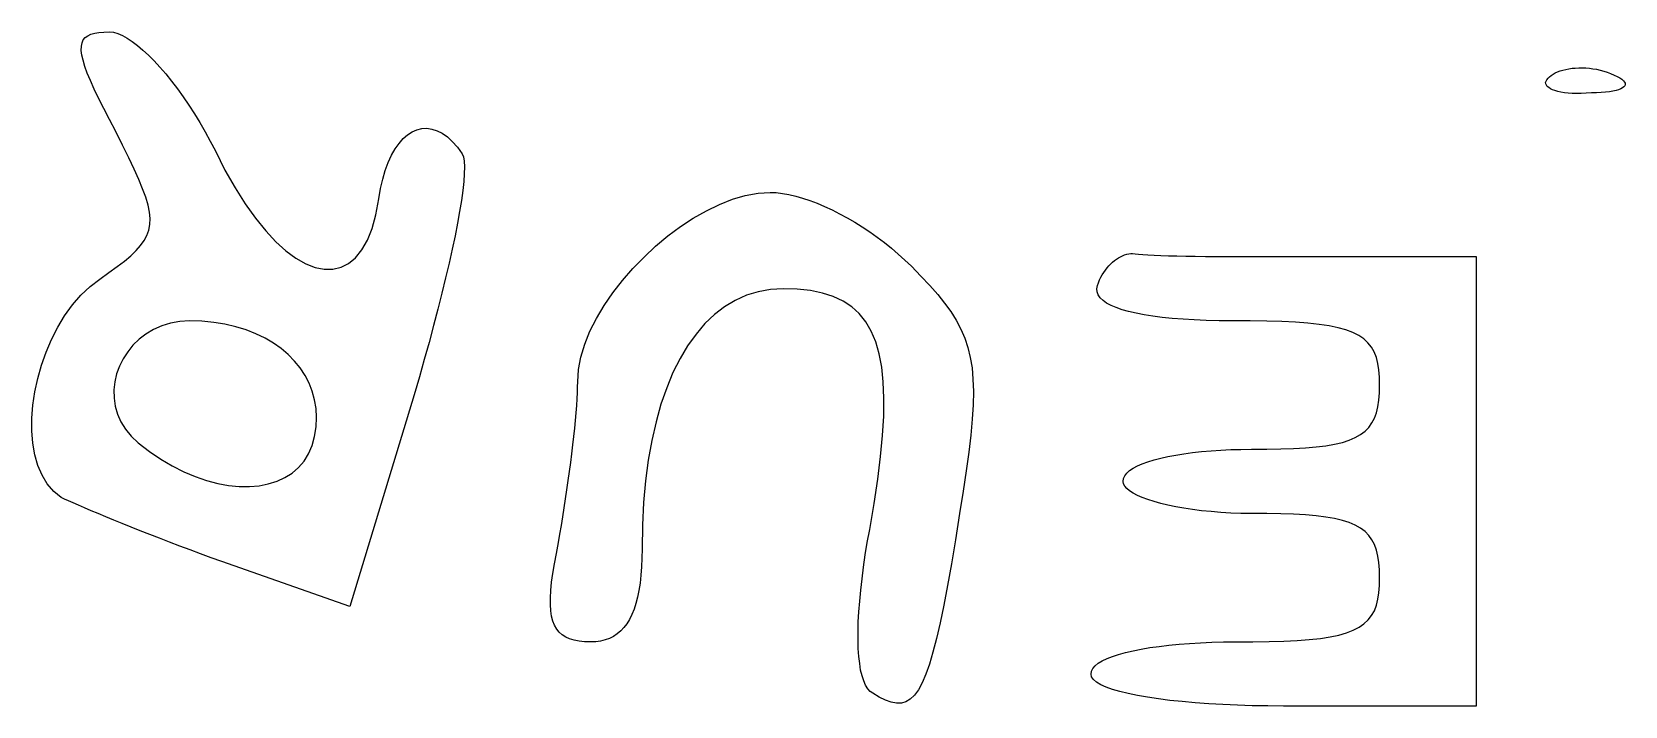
# Model space of a CAD drawing. Header units: metres. Extents: x -185 to 1201, y -340 to 309.
# Drawn here: x 874.48 to 883.24, y 41.65 to 45.35 of the extents above; entities that cross this region are included whole.
import ezdxf

# ---------------------------------------------------------------- set-up
doc = ezdxf.new("R2010")
doc.units = ezdxf.units.M

msp = doc.modelspace()

# ---------------------------------------------------------------- linework, layer by layer
for p, q in [((874.759, 45.2896), (874.766, 45.3055)), ((874.766, 45.3055), (874.777, 45.3186)), ((874.777, 45.3186), (874.791, 45.3291)), ((874.791, 45.3291), (874.808, 45.3372)), ((874.808, 45.3372), (874.829, 45.3431)), ((874.829, 45.3431), (874.852, 45.3471)), ((874.852, 45.3471), (874.879, 45.3493)), ((874.879, 45.3493), (874.909, 45.35)), ((874.909, 45.35), (874.932, 45.3478)), ((874.932, 45.3478), (874.955, 45.3412)), ((874.955, 45.3412), (874.981, 45.3306)), ((874.981, 45.3306), (875.007, 45.316)), ((875.007, 45.316), (875.035, 45.2976)), ((875.035, 45.2976), (875.064, 45.2757)), ((874.755, 45.2486), (874.756, 45.2707)), ((874.758, 45.223), (874.755, 45.2486)), ((874.756, 45.2707), (874.759, 45.2896)), ((874.765, 45.1938), (874.758, 45.223)), ((875.064, 45.2757), (875.094, 45.2504)), ((875.094, 45.2504), (875.125, 45.2219)), ((875.125, 45.2219), (875.156, 45.1903)), ((874.775, 45.1607), (874.765, 45.1938)), ((874.788, 45.1236), (874.775, 45.1607)), ((874.805, 45.0821), (874.788, 45.1236)), ((875.156, 45.1903), (875.187, 45.156)), ((875.187, 45.156), (875.219, 45.119)), ((882.848, 45.1178), (882.86, 45.1244)), ((882.86, 45.1244), (882.873, 45.1303)), ((882.873, 45.1303), (882.887, 45.1356)), ((882.887, 45.1356), (882.902, 45.1402)), ((882.902, 45.1402), (882.918, 45.1441)), ((882.918, 45.1441), (882.935, 45.1474)), ((882.935, 45.1474), (882.952, 45.1498)), ((882.952, 45.1498), (882.97, 45.1516)), ((882.97, 45.1516), (882.989, 45.1525)), ((882.989, 45.1525), (883.008, 45.1526)), ((883.008, 45.1526), (883.028, 45.1518)), ((883.028, 45.1518), (883.048, 45.1502)), ((883.048, 45.1502), (883.067, 45.1477)), ((883.067, 45.1477), (883.087, 45.1443)), ((883.087, 45.1443), (883.107, 45.1399)), ((883.107, 45.1399), (883.126, 45.1345)), ((883.126, 45.1345), (883.146, 45.1281)), ((883.146, 45.1281), (883.164, 45.1207)), ((883.164, 45.1207), (883.184, 45.1128)), ((874.826, 45.0362), (874.805, 45.0821)), ((874.85, 44.9855), (874.826, 45.0362)), ((875.219, 45.119), (875.251, 45.0795)), ((875.251, 45.0795), (875.283, 45.0378)), ((875.283, 45.0378), (875.315, 44.9939)), ((882.807, 45.0719), (882.809, 45.0795)), ((882.808, 45.0645), (882.807, 45.0719)), ((882.811, 45.0573), (882.808, 45.0645)), ((882.809, 45.0795), (882.813, 45.0872)), ((882.816, 45.0505), (882.811, 45.0573)), ((882.813, 45.0872), (882.82, 45.0951)), ((882.824, 45.0441), (882.816, 45.0505)), ((882.82, 45.0951), (882.829, 45.1031)), ((882.833, 45.038), (882.824, 45.0441)), ((882.829, 45.1031), (882.838, 45.1107)), ((882.845, 45.0325), (882.833, 45.038)), ((882.838, 45.1107), (882.848, 45.1178)), ((882.858, 45.0275), (882.845, 45.0325)), ((883.184, 45.1128), (883.201, 45.1049)), ((883.208, 45.032), (883.194, 45.0277)), ((883.201, 45.1049), (883.215, 45.0971)), ((883.22, 45.0369), (883.208, 45.032)), ((883.215, 45.0971), (883.226, 45.0894)), ((883.23, 45.0422), (883.22, 45.0369)), ((883.226, 45.0894), (883.235, 45.0818)), ((883.237, 45.0479), (883.23, 45.0422)), ((883.235, 45.0818), (883.24, 45.0745)), ((883.242, 45.0541), (883.237, 45.0479)), ((883.24, 45.0745), (883.244, 45.0674)), ((883.244, 45.0606), (883.242, 45.0541)), ((883.244, 45.0674), (883.244, 45.0606)), ((874.878, 44.9299), (874.85, 44.9855)), ((875.315, 44.9939), (875.346, 44.9482)), ((875.346, 44.9482), (875.377, 44.9007)), ((882.874, 45.023), (882.858, 45.0275)), ((882.891, 45.0192), (882.874, 45.023)), ((882.91, 45.0161), (882.891, 45.0192)), ((882.931, 45.0138), (882.91, 45.0161)), ((882.953, 45.0122), (882.931, 45.0138)), ((882.978, 45.0114), (882.953, 45.0122)), ((883.003, 45.0116), (882.978, 45.0114)), ((883.03, 45.0127), (883.003, 45.0116)), ((883.059, 45.0149), (883.03, 45.0127)), ((883.087, 45.0153), (883.059, 45.0149)), ((883.113, 45.0164), (883.087, 45.0153)), ((883.136, 45.0182), (883.113, 45.0164)), ((883.158, 45.0208), (883.136, 45.0182)), ((883.177, 45.024), (883.158, 45.0208)), ((883.194, 45.0277), (883.177, 45.024)), ((874.91, 44.8692), (874.878, 44.9299)), ((874.945, 44.8032), (874.91, 44.8692)), ((875.377, 44.9007), (875.407, 44.8517)), ((874.982, 44.7274), (874.945, 44.8032)), ((875.407, 44.8517), (875.436, 44.8014)), ((875.436, 44.8014), (875.464, 44.7498)), ((876.525, 44.7635), (876.549, 44.7847)), ((876.549, 44.7847), (876.574, 44.801)), ((876.574, 44.801), (876.6, 44.8124)), ((876.6, 44.8124), (876.627, 44.8189)), ((876.627, 44.8189), (876.655, 44.8202)), ((876.655, 44.8202), (876.683, 44.8164)), ((876.683, 44.8164), (876.711, 44.8073)), ((876.711, 44.8073), (876.739, 44.7929)), ((876.739, 44.7929), (876.768, 44.773)), ((876.768, 44.773), (876.795, 44.7476)), ((875.016, 44.6586), (874.982, 44.7274)), ((875.464, 44.7498), (875.492, 44.6974)), ((875.492, 44.6974), (875.545, 44.5908)), ((876.46, 44.6723), (876.48, 44.7073)), ((876.48, 44.7073), (876.502, 44.7377)), ((876.502, 44.7377), (876.525, 44.7635)), ((876.795, 44.7476), (876.823, 44.7165)), ((876.823, 44.7165), (876.85, 44.6797)), ((875.046, 44.596), (875.016, 44.6586)), ((875.071, 44.5393), (875.046, 44.596)), ((876.426, 44.5891), (876.442, 44.6329)), ((876.442, 44.6329), (876.46, 44.6723)), ((876.85, 44.6797), (876.856, 44.6628)), ((876.856, 44.6628), (876.86, 44.6389)), ((876.86, 44.6389), (876.862, 44.6081)), ((876.862, 44.6081), (876.861, 44.5709)), ((875.092, 44.4879), (875.071, 44.5393)), ((875.545, 44.5908), (875.6, 44.4933)), ((876.4, 44.489), (876.412, 44.5411)), ((876.412, 44.5411), (876.426, 44.5891)), ((876.858, 44.5276), (876.853, 44.4784)), ((876.861, 44.5709), (876.858, 44.5276)), ((875.109, 44.4412), (875.092, 44.4879)), ((875.122, 44.3988), (875.109, 44.4412)), ((875.6, 44.4933), (875.656, 44.405)), ((876.375, 44.3458), (876.391, 44.4328)), ((876.391, 44.4328), (876.4, 44.489)), ((876.845, 44.4238), (876.835, 44.3639)), ((876.853, 44.4784), (876.845, 44.4238)), ((878.264, 44.4022), (878.335, 44.4301)), ((878.335, 44.4301), (878.406, 44.4508)), ((878.406, 44.4508), (878.476, 44.4637)), ((878.476, 44.4637), (878.543, 44.468)), ((878.543, 44.468), (878.576, 44.4668)), ((878.576, 44.4668), (878.61, 44.4629)), ((878.61, 44.4629), (878.646, 44.4566)), ((878.646, 44.4566), (878.683, 44.4479)), ((878.683, 44.4479), (878.721, 44.4369)), ((878.721, 44.4369), (878.761, 44.4238)), ((878.761, 44.4238), (878.801, 44.4085)), ((875.13, 44.3601), (875.122, 44.3988)), ((875.133, 44.3246), (875.13, 44.3601)), ((875.656, 44.405), (875.712, 44.3261)), ((876.354, 44.2702), (876.375, 44.3458)), ((876.835, 44.3639), (876.824, 44.2992)), ((878.12, 44.3266), (878.192, 44.3675)), ((878.192, 44.3675), (878.264, 44.4022)), ((878.801, 44.4085), (878.842, 44.3913)), ((878.842, 44.3913), (878.883, 44.3721)), ((878.883, 44.3721), (878.924, 44.3512)), ((878.924, 44.3512), (878.966, 44.3285)), ((875.116, 44.2317), (875.127, 44.2609)), ((875.127, 44.2609), (875.132, 44.2917)), ((875.132, 44.2917), (875.133, 44.3246)), ((875.712, 44.3261), (875.769, 44.2567)), ((875.769, 44.2567), (875.825, 44.1968)), ((876.328, 44.2056), (876.354, 44.2702)), ((876.824, 44.2992), (876.81, 44.2299)), ((877.98, 44.2287), (878.049, 44.2802)), ((878.049, 44.2802), (878.12, 44.3266)), ((878.966, 44.3285), (879.008, 44.3042)), ((879.008, 44.3042), (879.049, 44.2784)), ((879.049, 44.2784), (879.09, 44.2511)), ((879.09, 44.2511), (879.131, 44.2225)), ((875.056, 44.1483), (875.081, 44.1759)), ((875.081, 44.1759), (875.101, 44.2036)), ((875.101, 44.2036), (875.116, 44.2317)), ((875.825, 44.1968), (875.88, 44.1467)), ((876.298, 44.1521), (876.328, 44.2056)), ((876.795, 44.1564), (876.777, 44.079)), ((876.81, 44.2299), (876.795, 44.1564)), ((877.849, 44.1131), (877.913, 44.1728)), ((877.913, 44.1728), (877.98, 44.2287)), ((879.131, 44.2225), (879.171, 44.1926)), ((879.171, 44.1926), (879.21, 44.1616)), ((879.21, 44.1616), (879.247, 44.1294)), ((874.952, 44.0602), (874.992, 44.091)), ((874.992, 44.091), (875.027, 44.1202)), ((875.027, 44.1202), (875.056, 44.1483)), ((875.88, 44.1467), (875.935, 44.1064)), ((875.935, 44.1064), (875.989, 44.076)), ((875.989, 44.076), (876.041, 44.0557)), ((876.183, 44.0565), (876.225, 44.0777)), ((876.225, 44.0777), (876.263, 44.1095)), ((876.263, 44.1095), (876.298, 44.1521)), ((876.777, 44.079), (876.758, 43.998)), ((877.787, 44.05), (877.849, 44.1131)), ((879.247, 44.1294), (879.284, 44.0963)), ((879.284, 44.0963), (879.319, 44.0624)), ((880.405, 44.0643), (880.416, 44.0748)), ((880.416, 44.0748), (880.426, 44.0844)), ((880.426, 44.0844), (880.437, 44.0933)), ((880.437, 44.0933), (880.448, 44.1013)), ((880.448, 44.1013), (880.459, 44.1085)), ((880.459, 44.1085), (880.47, 44.1148)), ((880.47, 44.1148), (880.481, 44.1202)), ((880.481, 44.1202), (880.492, 44.1247)), ((880.492, 44.1247), (880.504, 44.1283)), ((880.504, 44.1283), (880.515, 44.1308)), ((880.515, 44.1308), (880.526, 44.1324)), ((880.526, 44.1324), (880.536, 44.1329)), ((880.536, 44.1329), (880.55, 44.1304)), ((880.55, 44.1304), (880.568, 44.1281)), ((880.568, 44.1281), (880.592, 44.1261)), ((880.592, 44.1261), (880.62, 44.1243)), ((880.62, 44.1243), (880.654, 44.1227)), ((880.654, 44.1227), (880.691, 44.1213)), ((880.691, 44.1213), (880.733, 44.1201)), ((880.733, 44.1201), (880.778, 44.1191)), ((880.778, 44.1191), (880.828, 44.1182)), ((880.828, 44.1182), (880.88, 44.1175)), ((880.88, 44.1175), (880.936, 44.1169)), ((880.936, 44.1169), (880.995, 44.1164)), ((880.995, 44.1164), (881.056, 44.116)), ((881.056, 44.116), (881.12, 44.1158)), ((881.12, 44.1158), (881.186, 44.1156)), ((881.186, 44.1156), (881.254, 44.1154)), ((881.254, 44.1154), (881.324, 44.1153)), ((881.324, 44.1153), (881.468, 44.1153)), ((881.468, 44.1153), (882.424, 44.1153)), ((882.424, 44.1153), (882.424, 41.6458)), ((874.803, 43.9511), (874.857, 43.9918)), ((874.857, 43.9918), (874.907, 44.0273)), ((874.907, 44.0273), (874.952, 44.0602)), ((876.041, 44.0557), (876.09, 44.0456)), ((876.09, 44.0456), (876.138, 44.0459)), ((876.138, 44.0459), (876.183, 44.0565)), ((876.758, 43.998), (876.738, 43.9137)), ((877.678, 43.9162), (877.73, 43.9842)), ((877.73, 43.9842), (877.787, 44.05)), ((879.319, 44.0624), (879.372, 44.0084)), ((879.372, 44.0084), (879.42, 43.9572)), ((880.348, 43.9721), (880.354, 43.9872)), ((880.354, 43.9872), (880.361, 44.0016)), ((880.361, 44.0016), (880.369, 44.0155)), ((880.369, 44.0155), (880.378, 44.0287)), ((880.378, 44.0287), (880.386, 44.0413)), ((880.386, 44.0413), (880.396, 44.0532)), ((880.396, 44.0532), (880.405, 44.0643)), ((874.706, 43.8498), (874.753, 43.9035)), ((874.753, 43.9035), (874.803, 43.9511)), ((876.738, 43.9137), (876.716, 43.8264)), ((877.63, 43.8466), (877.678, 43.9162)), ((878.412, 43.9027), (878.35, 43.875)), ((878.476, 43.9227), (878.412, 43.9027)), ((878.544, 43.9348), (878.476, 43.9227)), ((878.614, 43.9389), (878.544, 43.9348)), ((878.692, 43.9363), (878.614, 43.9389)), ((878.765, 43.9285), (878.692, 43.9363)), ((878.83, 43.9152), (878.765, 43.9285)), ((878.89, 43.8961), (878.83, 43.9152)), ((878.944, 43.8711), (878.89, 43.8961)), ((879.42, 43.9572), (879.464, 43.908)), ((879.464, 43.908), (879.502, 43.8602)), ((880.339, 43.9384), (880.342, 43.9565)), ((880.341, 43.9211), (880.339, 43.9384)), ((880.347, 43.9046), (880.341, 43.9211)), ((880.342, 43.9565), (880.348, 43.9721)), ((880.358, 43.8889), (880.347, 43.9046)), ((874.663, 43.7909), (874.706, 43.8498)), ((876.716, 43.8264), (876.692, 43.7365)), ((877.588, 43.776), (877.63, 43.8466)), ((878.291, 43.8397), (878.236, 43.797)), ((878.35, 43.875), (878.291, 43.8397)), ((878.991, 43.8398), (878.944, 43.8711)), ((879.033, 43.8021), (878.991, 43.8398)), ((879.502, 43.8602), (879.537, 43.8129)), ((879.537, 43.8129), (879.566, 43.7657)), ((880.374, 43.8741), (880.358, 43.8889)), ((880.393, 43.8602), (880.374, 43.8741)), ((880.417, 43.8471), (880.393, 43.8602)), ((880.446, 43.8349), (880.417, 43.8471)), ((880.478, 43.8236), (880.446, 43.8349)), ((880.514, 43.8132), (880.478, 43.8236)), ((880.555, 43.8038), (880.514, 43.8132)), ((874.591, 43.6605), (874.625, 43.7275)), ((874.625, 43.7275), (874.663, 43.7909)), ((875.197, 43.7349), (875.152, 43.7148)), ((875.245, 43.7499), (875.197, 43.7349)), ((875.296, 43.7593), (875.245, 43.7499)), ((875.35, 43.7625), (875.296, 43.7593)), ((875.418, 43.7604), (875.35, 43.7625)), ((875.483, 43.7542), (875.418, 43.7604)), ((875.545, 43.7442), (875.483, 43.7542)), ((875.605, 43.7303), (875.545, 43.7442)), ((875.661, 43.7129), (875.605, 43.7303)), ((876.692, 43.7365), (876.667, 43.6443)), ((877.552, 43.7049), (877.588, 43.776)), ((878.184, 43.747), (878.135, 43.69)), ((878.236, 43.797), (878.184, 43.747)), ((879.068, 43.7577), (879.033, 43.8021)), ((879.098, 43.7064), (879.068, 43.7577)), ((879.566, 43.7657), (879.592, 43.7176)), ((879.592, 43.7176), (879.613, 43.6681)), ((880.599, 43.7952), (880.555, 43.8038)), ((880.647, 43.7877), (880.599, 43.7952)), ((880.699, 43.7811), (880.647, 43.7877)), ((880.754, 43.7755), (880.699, 43.7811)), ((880.813, 43.7708), (880.754, 43.7755)), ((880.875, 43.7672), (880.813, 43.7708)), ((880.941, 43.7646), (880.875, 43.7672)), ((881.011, 43.763), (880.941, 43.7646)), ((881.083, 43.7625), (881.011, 43.763)), ((881.182, 43.7621), (881.083, 43.7625)), ((881.273, 43.7607), (881.182, 43.7621)), ((881.356, 43.7583), (881.273, 43.7607)), ((881.432, 43.7546), (881.356, 43.7583)), ((881.5, 43.7495), (881.432, 43.7546)), ((881.562, 43.743), (881.5, 43.7495)), ((881.617, 43.7347), (881.562, 43.743)), ((881.666, 43.7247), (881.617, 43.7347)), ((881.709, 43.7127), (881.666, 43.7247)), ((874.561, 43.5907), (874.591, 43.6605)), ((875.073, 43.6611), (875.039, 43.6284)), ((875.11, 43.69), (875.073, 43.6611)), ((875.152, 43.7148), (875.11, 43.69)), ((875.715, 43.692), (875.661, 43.7129)), ((875.765, 43.6679), (875.715, 43.692)), ((875.811, 43.6406), (875.765, 43.6679)), ((875.854, 43.6103), (875.811, 43.6406)), ((876.667, 43.6443), (876.641, 43.5501)), ((877.502, 43.5637), (877.524, 43.634)), ((877.524, 43.634), (877.552, 43.7049)), ((878.135, 43.69), (878.089, 43.626)), ((879.123, 43.6478), (879.098, 43.7064)), ((879.142, 43.5819), (879.123, 43.6478)), ((879.613, 43.6681), (879.63, 43.6164)), ((881.747, 43.6986), (881.709, 43.7127)), ((881.779, 43.6822), (881.747, 43.6986)), ((881.807, 43.6634), (881.779, 43.6822)), ((881.83, 43.6421), (881.807, 43.6634)), ((881.849, 43.6182), (881.83, 43.6421)), ((874.536, 43.5188), (874.561, 43.5907)), ((874.985, 43.5541), (874.965, 43.5134)), ((875.01, 43.5926), (874.985, 43.5541)), ((875.039, 43.6284), (875.01, 43.5926)), ((875.893, 43.5773), (875.854, 43.6103)), ((875.928, 43.5416), (875.893, 43.5773)), ((876.641, 43.5501), (876.614, 43.4541)), ((877.489, 43.4946), (877.502, 43.5637)), ((878.047, 43.5552), (878.008, 43.4779)), ((878.089, 43.626), (878.047, 43.5552)), ((879.156, 43.5084), (879.142, 43.5819)), ((879.63, 43.6164), (879.643, 43.5619)), ((879.643, 43.5619), (879.653, 43.5037)), ((881.864, 43.5914), (881.849, 43.6182)), ((881.876, 43.5616), (881.864, 43.5914)), ((881.885, 43.5286), (881.876, 43.5616)), ((874.515, 43.4457), (874.536, 43.5188)), ((874.949, 43.4709), (874.939, 43.4272)), ((874.965, 43.5134), (874.949, 43.4709)), ((875.959, 43.5034), (875.928, 43.5416)), ((875.985, 43.4629), (875.959, 43.5034)), ((876.008, 43.4202), (875.985, 43.4629)), ((877.485, 43.4274), (877.489, 43.4946)), ((878.008, 43.4779), (877.974, 43.3941)), ((879.165, 43.4269), (879.156, 43.5084)), ((879.653, 43.5037), (879.658, 43.4413)), ((881.89, 43.4925), (881.885, 43.5286)), ((881.893, 43.4529), (881.89, 43.4925)), ((874.489, 43.2991), (874.499, 43.3722)), ((874.499, 43.3722), (874.515, 43.4457)), ((874.939, 43.4272), (874.934, 43.3828)), ((874.934, 43.3828), (874.935, 43.3381)), ((876.025, 43.3755), (876.008, 43.4202)), ((876.038, 43.329), (876.025, 43.3755)), ((876.614, 43.4541), (876.585, 43.3568)), ((877.481, 43.3336), (877.483, 43.3679)), ((877.483, 43.3679), (877.484, 43.3992)), ((877.484, 43.3992), (877.485, 43.4274)), ((877.974, 43.3941), (877.942, 43.3039)), ((879.168, 43.3373), (879.165, 43.4269)), ((879.658, 43.4413), (879.66, 43.374)), ((879.66, 43.374), (879.659, 43.3009)), ((881.894, 43.4097), (881.893, 43.4529)), ((881.893, 43.3666), (881.894, 43.4097)), ((874.483, 43.2273), (874.489, 43.2991)), ((874.935, 43.3381), (874.941, 43.2937)), ((874.941, 43.2937), (874.954, 43.25)), ((876.046, 43.2808), (876.038, 43.329)), ((876.049, 43.231), (876.046, 43.2808)), ((876.585, 43.3568), (876.232, 42.1926)), ((877.476, 43.2573), (877.479, 43.2967)), ((877.479, 43.2967), (877.481, 43.3336)), ((877.942, 43.3039), (877.915, 43.2077)), ((879.167, 43.2394), (879.168, 43.3373)), ((879.659, 43.3009), (879.654, 43.2215)), ((881.877, 43.2579), (881.885, 43.2908)), ((881.885, 43.2908), (881.89, 43.327)), ((881.89, 43.327), (881.893, 43.3666)), ((874.483, 43.1574), (874.483, 43.2273)), ((874.954, 43.25), (874.972, 43.2075)), ((874.972, 43.2075), (874.998, 43.1667)), ((876.046, 43.1799), (876.049, 43.231)), ((877.468, 43.1723), (877.472, 43.2157)), ((877.472, 43.2157), (877.476, 43.2573)), ((877.915, 43.2077), (877.892, 43.1055)), ((879.161, 43.1329), (879.167, 43.2394)), ((879.654, 43.2215), (879.646, 43.135)), ((881.835, 43.1773), (881.852, 43.2013)), ((881.852, 43.2013), (881.866, 43.2281)), ((881.866, 43.2281), (881.877, 43.2579)), ((874.488, 43.0903), (874.483, 43.1574)), ((874.998, 43.1667), (875.029, 43.1281)), ((875.029, 43.1281), (875.068, 43.0922)), ((876.025, 43.0771), (876.038, 43.1275)), ((876.038, 43.1275), (876.046, 43.1799)), ((877.457, 43.0805), (877.463, 43.1271)), ((877.463, 43.1271), (877.468, 43.1723)), ((877.892, 43.1055), (877.872, 42.9974)), ((879.15, 43.0175), (879.161, 43.1329)), ((879.646, 43.135), (879.635, 43.0407)), ((881.689, 43.0948), (881.727, 43.1068)), ((881.727, 43.1068), (881.76, 43.1209)), ((881.76, 43.1209), (881.789, 43.1373)), ((881.789, 43.1373), (881.814, 43.156)), ((881.814, 43.156), (881.835, 43.1773)), ((874.499, 43.0269), (874.488, 43.0903)), ((874.516, 42.9679), (874.499, 43.0269)), ((875.068, 43.0922), (875.13, 43.0446)), ((875.13, 43.0446), (875.192, 43.0022)), ((875.98, 42.9914), (876.005, 43.0317)), ((876.005, 43.0317), (876.025, 43.0771)), ((877.446, 42.984), (877.452, 43.0327)), ((877.452, 43.0327), (877.457, 43.0805)), ((879.134, 42.8931), (879.15, 43.0175)), ((879.635, 43.0407), (879.621, 42.9379)), ((880.691, 43.0084), (880.73, 43.0173)), ((880.73, 43.0173), (880.773, 43.0253)), ((880.773, 43.0253), (880.818, 43.0325)), ((880.818, 43.0325), (880.865, 43.0388)), ((880.865, 43.0388), (880.915, 43.0443)), ((880.915, 43.0443), (880.967, 43.0488)), ((880.967, 43.0488), (881.02, 43.0523)), ((881.02, 43.0523), (881.075, 43.0549)), ((881.075, 43.0549), (881.131, 43.0564)), ((881.131, 43.0564), (881.189, 43.0569)), ((881.189, 43.0569), (881.273, 43.0574)), ((881.273, 43.0574), (881.35, 43.0587)), ((881.35, 43.0587), (881.421, 43.0612)), ((881.421, 43.0612), (881.486, 43.0648)), ((881.486, 43.0648), (881.545, 43.0699)), ((881.545, 43.0699), (881.598, 43.0765)), ((881.598, 43.0765), (881.646, 43.0847)), ((881.646, 43.0847), (881.689, 43.0948)), ((874.539, 42.9141), (874.516, 42.9679)), ((875.192, 43.0022), (875.255, 42.9652)), ((875.255, 42.9652), (875.318, 42.9333)), ((875.318, 42.9333), (875.381, 42.9067)), ((875.914, 42.926), (875.949, 42.9562)), ((875.949, 42.9562), (875.98, 42.9914)), ((877.432, 42.8848), (877.439, 42.9346)), ((877.439, 42.9346), (877.446, 42.984)), ((877.872, 42.9974), (877.857, 42.8837)), ((879.621, 42.9379), (879.604, 42.826)), ((880.504, 42.9257), (880.519, 42.9395)), ((880.519, 42.9395), (880.539, 42.9528)), ((880.539, 42.9528), (880.562, 42.9653)), ((880.562, 42.9653), (880.589, 42.9772)), ((880.589, 42.9772), (880.62, 42.9884)), ((880.62, 42.9884), (880.654, 42.9988)), ((880.654, 42.9988), (880.691, 43.0084)), ((874.568, 42.8664), (874.539, 42.9141)), ((874.603, 42.8256), (874.568, 42.8664)), ((875.381, 42.9067), (875.443, 42.8854)), ((875.443, 42.8854), (875.505, 42.8692)), ((875.505, 42.8692), (875.565, 42.8583)), ((875.565, 42.8583), (875.623, 42.8525)), ((875.623, 42.8525), (875.679, 42.8519)), ((875.679, 42.8519), (875.733, 42.8565)), ((875.733, 42.8565), (875.783, 42.8662)), ((875.783, 42.8662), (875.831, 42.881)), ((875.831, 42.881), (875.874, 42.901)), ((875.874, 42.901), (875.914, 42.926)), ((877.425, 42.8348), (877.432, 42.8848)), ((877.857, 42.8837), (877.846, 42.7645)), ((879.114, 42.7593), (879.134, 42.8931)), ((880.483, 42.8806), (880.486, 42.8962)), ((880.486, 42.8673), (880.483, 42.8806)), ((880.486, 42.8962), (880.493, 42.9112)), ((880.493, 42.8542), (880.486, 42.8673)), ((880.493, 42.9112), (880.504, 42.9257)), ((880.504, 42.8412), (880.493, 42.8542)), ((874.645, 42.7924), (874.603, 42.8256)), ((874.663, 42.7836), (874.645, 42.7924)), ((874.685, 42.7734), (874.663, 42.7836)), ((874.711, 42.7618), (874.685, 42.7734)), ((874.74, 42.7489), (874.711, 42.7618)), ((877.41, 42.7354), (877.418, 42.7849)), ((877.418, 42.7849), (877.425, 42.8348)), ((877.846, 42.7645), (877.84, 42.6399)), ((879.09, 42.616), (879.114, 42.7593)), ((879.604, 42.826), (879.584, 42.7042)), ((880.519, 42.8283), (880.504, 42.8412)), ((880.539, 42.8158), (880.519, 42.8283)), ((880.562, 42.8036), (880.539, 42.8158)), ((880.589, 42.7917), (880.562, 42.8036)), ((880.62, 42.7804), (880.589, 42.7917)), ((880.654, 42.7695), (880.62, 42.7804)), ((880.691, 42.7593), (880.654, 42.7695)), ((880.73, 42.7497), (880.691, 42.7593)), ((874.773, 42.7348), (874.74, 42.7489)), ((874.809, 42.7195), (874.773, 42.7348)), ((874.848, 42.7032), (874.809, 42.7195)), ((874.889, 42.686), (874.848, 42.7032)), ((874.933, 42.6679), (874.889, 42.686)), ((874.98, 42.649), (874.933, 42.6679)), ((877.395, 42.6382), (877.403, 42.6864)), ((877.403, 42.6864), (877.41, 42.7354)), ((879.584, 42.7042), (879.561, 42.5598)), ((880.773, 42.7409), (880.73, 42.7497)), ((880.818, 42.7328), (880.773, 42.7409)), ((880.865, 42.7256), (880.818, 42.7328)), ((880.915, 42.7193), (880.865, 42.7256)), ((880.967, 42.7141), (880.915, 42.7193)), ((881.02, 42.7098), (880.967, 42.7141)), ((881.075, 42.7067), (881.02, 42.7098)), ((881.131, 42.7048), (881.075, 42.7067)), ((881.189, 42.7042), (881.131, 42.7048)), ((881.273, 42.7038), (881.189, 42.7042)), ((881.35, 42.7024), (881.273, 42.7038)), ((881.421, 42.6999), (881.35, 42.7024)), ((881.486, 42.6963), (881.421, 42.6999)), ((881.545, 42.6912), (881.486, 42.6963)), ((881.598, 42.6846), (881.545, 42.6912)), ((881.646, 42.6764), (881.598, 42.6846)), ((881.689, 42.6664), (881.646, 42.6764)), ((881.727, 42.6543), (881.689, 42.6664)), ((875.029, 42.6295), (874.98, 42.649)), ((875.079, 42.6095), (875.029, 42.6295)), ((875.131, 42.5889), (875.079, 42.6095)), ((875.185, 42.568), (875.131, 42.5889)), ((877.379, 42.5454), (877.387, 42.5911)), ((877.387, 42.5911), (877.395, 42.6382)), ((877.84, 42.6399), (877.838, 42.5101)), ((879.077, 42.5453), (879.09, 42.616)), ((881.76, 42.6402), (881.727, 42.6543)), ((881.789, 42.6239), (881.76, 42.6402)), ((881.814, 42.6051), (881.789, 42.6239)), ((881.835, 42.5838), (881.814, 42.6051)), ((881.852, 42.5598), (881.835, 42.5838)), ((875.24, 42.5468), (875.185, 42.568)), ((875.296, 42.5254), (875.24, 42.5468)), ((875.353, 42.5039), (875.296, 42.5254)), ((875.411, 42.4823), (875.353, 42.5039)), ((877.367, 42.4841), (877.379, 42.5454)), ((877.838, 42.5101), (877.837, 42.4587)), ((879.066, 42.4765), (879.077, 42.5453)), ((879.561, 42.5598), (879.539, 42.4279)), ((881.866, 42.533), (881.852, 42.5598)), ((881.877, 42.5032), (881.866, 42.533)), ((881.885, 42.4703), (881.877, 42.5032)), ((875.469, 42.4609), (875.411, 42.4823)), ((875.527, 42.4396), (875.469, 42.4609)), ((876.232, 42.1926), (875.527, 42.4396)), ((877.348, 42.3746), (877.356, 42.4272)), ((877.356, 42.4272), (877.367, 42.4841)), ((877.835, 42.4101), (877.831, 42.3644)), ((877.837, 42.4587), (877.835, 42.4101)), ((879.048, 42.3446), (879.056, 42.4095)), ((879.056, 42.4095), (879.066, 42.4765)), ((879.539, 42.4279), (879.517, 42.3082)), ((881.89, 42.4341), (881.885, 42.4703)), ((881.893, 42.3945), (881.89, 42.4341)), ((877.337, 42.2814), (877.341, 42.326)), ((877.341, 42.326), (877.348, 42.3746)), ((877.827, 42.3215), (877.821, 42.2814)), ((877.831, 42.3644), (877.827, 42.3215)), ((879.041, 42.2819), (879.048, 42.3446)), ((881.894, 42.3514), (881.893, 42.3945)), ((881.893, 42.3082), (881.894, 42.3514)), ((877.335, 42.2406), (877.337, 42.2814)), ((877.335, 42.2036), (877.335, 42.2406)), ((877.813, 42.2441), (877.804, 42.2095)), ((877.821, 42.2814), (877.813, 42.2441)), ((879.035, 42.2216), (879.041, 42.2819)), ((879.517, 42.3082), (879.497, 42.2001)), ((881.876, 42.1996), (881.885, 42.2325)), ((881.885, 42.2325), (881.89, 42.2686)), ((881.89, 42.2686), (881.893, 42.3082)), ((877.337, 42.1701), (877.335, 42.2036)), ((877.341, 42.14), (877.337, 42.1701)), ((877.782, 42.1485), (877.769, 42.1221)), ((877.794, 42.1777), (877.782, 42.1485)), ((877.804, 42.2095), (877.794, 42.1777)), ((879.027, 42.1088), (879.03, 42.1639)), ((879.03, 42.1639), (879.035, 42.2216)), ((879.497, 42.2001), (879.477, 42.1033)), ((881.831, 42.119), (881.85, 42.1429)), ((881.85, 42.1429), (881.865, 42.1698)), ((881.865, 42.1698), (881.876, 42.1996)), ((877.348, 42.1133), (877.341, 42.14)), ((877.357, 42.0897), (877.348, 42.1133)), ((877.369, 42.0692), (877.357, 42.0897)), ((877.383, 42.0515), (877.369, 42.0692)), ((877.721, 42.0585), (877.702, 42.0424)), ((877.738, 42.0771), (877.721, 42.0585)), ((877.755, 42.0983), (877.738, 42.0771)), ((877.769, 42.1221), (877.755, 42.0983)), ((879.026, 42.0566), (879.027, 42.1088)), ((879.026, 42.0074), (879.026, 42.0566)), ((879.477, 42.1033), (879.458, 42.0174)), ((881.712, 42.0484), (881.749, 42.0625)), ((881.749, 42.0625), (881.781, 42.0789)), ((881.781, 42.0789), (881.808, 42.0977)), ((881.808, 42.0977), (881.831, 42.119)), ((877.399, 42.0367), (877.383, 42.0515)), ((877.419, 42.0245), (877.399, 42.0367)), ((877.44, 42.0148), (877.419, 42.0245)), ((877.465, 42.0075), (877.44, 42.0148)), ((877.492, 42.0025), (877.465, 42.0075)), ((877.522, 41.9996), (877.492, 42.0025)), ((877.555, 41.9986), (877.522, 41.9996)), ((877.584, 41.9998), (877.555, 41.9986)), ((877.61, 42.0034), (877.584, 41.9998)), ((877.636, 42.0094), (877.61, 42.0034)), ((877.659, 42.0179), (877.636, 42.0094)), ((877.681, 42.0289), (877.659, 42.0179)), ((877.702, 42.0424), (877.681, 42.0289)), ((879.027, 41.9614), (879.026, 42.0074)), ((879.458, 42.0174), (879.438, 41.9419)), ((880.583, 41.959), (880.631, 41.967)), ((880.631, 41.967), (880.681, 41.9742)), ((880.681, 41.9742), (880.735, 41.9805)), ((880.735, 41.9805), (880.791, 41.9859)), ((880.791, 41.9859), (880.849, 41.9904)), ((880.849, 41.9904), (880.909, 41.994)), ((880.909, 41.994), (880.971, 41.9965)), ((880.971, 41.9965), (881.035, 41.9981)), ((881.035, 41.9981), (881.101, 41.9986)), ((881.101, 41.9986), (881.197, 41.999)), ((881.197, 41.999), (881.286, 42.0004)), ((881.286, 42.0004), (881.367, 42.0028)), ((881.367, 42.0028), (881.441, 42.0065)), ((881.441, 42.0065), (881.507, 42.0116)), ((881.507, 42.0116), (881.568, 42.0181)), ((881.568, 42.0181), (881.622, 42.0264)), ((881.622, 42.0264), (881.67, 42.0364)), ((881.67, 42.0364), (881.712, 42.0484)), ((879.03, 41.9187), (879.027, 41.9614)), ((879.035, 41.8796), (879.03, 41.9187)), ((879.04, 41.844), (879.035, 41.8796)), ((879.438, 41.9419), (879.419, 41.8764)), ((880.33, 41.8673), (880.347, 41.8812)), ((880.347, 41.8812), (880.369, 41.8944)), ((880.369, 41.8944), (880.395, 41.907)), ((880.395, 41.907), (880.425, 41.9189)), ((880.425, 41.9189), (880.459, 41.93)), ((880.459, 41.93), (880.497, 41.9404)), ((880.497, 41.9404), (880.538, 41.9501)), ((880.538, 41.9501), (880.583, 41.959)), ((879.048, 41.8123), (879.04, 41.844)), ((879.057, 41.7845), (879.048, 41.8123)), ((879.399, 41.8205), (879.379, 41.7737)), ((879.419, 41.8764), (879.399, 41.8205)), ((880.307, 41.8222), (880.31, 41.8378)), ((880.31, 41.8066), (880.307, 41.8222)), ((880.31, 41.8378), (880.317, 41.8529)), ((880.321, 41.7916), (880.31, 41.8066)), ((880.317, 41.8529), (880.33, 41.8673)), ((880.338, 41.7771), (880.321, 41.7916)), ((879.067, 41.7609), (879.057, 41.7845)), ((879.079, 41.7416), (879.067, 41.7609)), ((879.092, 41.7267), (879.079, 41.7416)), ((879.108, 41.7164), (879.092, 41.7267)), ((879.143, 41.6949), (879.108, 41.7164)), ((879.336, 41.7059), (879.313, 41.6841)), ((879.358, 41.7357), (879.336, 41.7059)), ((879.379, 41.7737), (879.358, 41.7357)), ((880.361, 41.7632), (880.338, 41.7771)), ((880.39, 41.75), (880.361, 41.7632)), ((880.426, 41.7375), (880.39, 41.75)), ((880.466, 41.7256), (880.426, 41.7375)), ((880.512, 41.7144), (880.466, 41.7256)), ((880.563, 41.704), (880.512, 41.7144)), ((880.618, 41.6943), (880.563, 41.704)), ((879.177, 41.6783), (879.143, 41.6949)), ((879.208, 41.6671), (879.177, 41.6783)), ((879.237, 41.6616), (879.208, 41.6671)), ((879.264, 41.6624), (879.237, 41.6616)), ((879.289, 41.6697), (879.264, 41.6624)), ((879.313, 41.6841), (879.289, 41.6697)), ((880.678, 41.6855), (880.618, 41.6943)), ((880.741, 41.6774), (880.678, 41.6855)), ((880.809, 41.6703), (880.741, 41.6774)), ((880.88, 41.6639), (880.809, 41.6703)), ((880.954, 41.6585), (880.88, 41.6639)), ((881.032, 41.654), (880.954, 41.6585)), ((881.112, 41.6505), (881.032, 41.654)), ((881.194, 41.6479), (881.112, 41.6505)), ((881.279, 41.6464), (881.194, 41.6479)), ((881.365, 41.6458), (881.279, 41.6464)), ((882.424, 41.6458), (881.365, 41.6458))]:
    msp.add_line(p, q)

doc.saveas('drawing.dxf')
